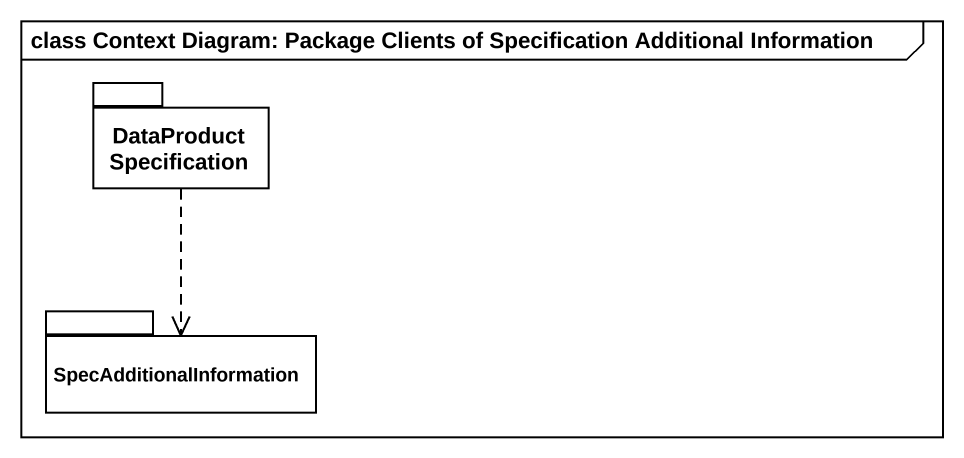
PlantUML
@startuml
mainframe class Context Diagram: Package Clients of Specification Additional Information
package DataProductSpecification {
}
package SpecAdditionalInformation {
}
DataProductSpecification ..> SpecAdditionalInformation
@enduml
